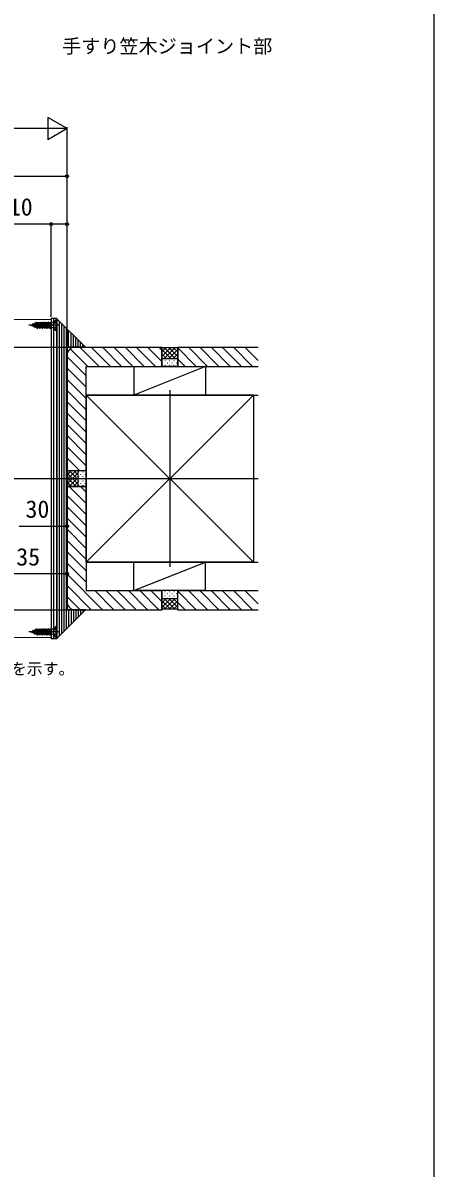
# Model space of a CAD drawing. Units: millimetres, scale not verified. Extents: x -875 to 875, y -1300 to 1294.
# Drawn here: x 617 to 875, y -145 to 575 of the extents above; entities that cross this region are included whole.
import ezdxf
from ezdxf.enums import TextEntityAlignment as Align

# ---------------------------------------------------------------- set-up
doc = ezdxf.new("R2010")
doc.units = ezdxf.units.MM
doc.header["$LTSCALE"] = 8
for name, color, linetype in [('0-1_USER1', 3, 'Continuous'), ('0-5_YKK_13', 4, 'Continuous'), ('0-7_YKK_D', 6, 'Continuous'), ('0-8_YKK_ZWAK', 7, 'Continuous'), ('0-9_YSS_K', 3, 'Continuous'), ('0-A_YSS_KE', 3, 'Continuous')]:
    doc.layers.add(name, color=color, linetype=linetype)
doc.layers.add('0-4_YKK_12', color=2, linetype='Continuous', lineweight=18)
doc.styles.add('ＭＳ ゴシック', font='')
doc.styles.get('ＭＳ ゴシック').set_extended_font_data('MS Gothic')

msp = doc.modelspace()

# ---------------------------------------------------------------- linework, layer by layer
at = {"layer": '0-4_YKK_12'}
for p, q in [((634.5, 388.85), (-175.5, 388.85)), ((634.5, 388.85), (634.5, 188.85)), ((634.5, 188.85), (-175.5, 188.85))]:
    msp.add_line(p, q, dxfattribs=at)
at = {"layer": '0-5_YKK_13'}
for p, q in [((638, 389.55), (634.5, 389.55)), ((634.5, 389.55), (634.5, 188.15)), ((636, 389.55), (636, 188.15)), ((638, 389.55), (638, 188.15)), ((638, 389.35), (638, 188.35)), ((639.5, 385.25), (620.505, 385.25)), ((622, 385.25), (623.024, 385.674)), ((622, 385.25), (623.803, 384.503)), ((622.59, 384.65), (622.32, 385.117)), ((622.69, 384.65), (622.59, 384.65)), ((622.69, 384.65), (622.836, 384.903)), ((623.024, 385.674), (623.385, 386.3)), ((623.803, 384.503), (623.024, 385.674)), ((623.485, 386.3), (623.385, 386.3)), ((623.688, 385.949), (623.485, 386.3)), ((624.28, 383.85), (623.485, 386.3)), ((623.688, 385.949), (624.582, 386.319)), ((624.492, 384.217), (623.688, 385.949)), ((624.18, 383.85), (623.803, 384.503)), ((624.28, 383.85), (624.492, 384.217)), ((624.492, 384.217), (625.437, 383.826)), ((624.582, 386.319), (624.975, 387)), ((625.437, 383.826), (624.582, 386.319)), ((625.77, 383.25), (624.975, 387)), ((625.075, 387), (624.975, 387)), ((625.87, 383.25), (625.075, 387)), ((625.297, 386.615), (625.075, 387)), ((625.297, 386.615), (625.561, 386.725)), ((625.297, 386.615), (626.173, 383.775)), ((625.77, 383.25), (625.437, 383.826)), ((626.262, 386.725), (625.561, 386.725)), ((625.87, 383.25), (625.77, 383.25)), ((625.87, 383.25), (626.173, 383.775)), ((627.057, 383.775), (626.173, 383.775)), ((626.262, 386.725), (626.565, 387.25)), ((627.057, 383.775), (626.262, 386.725)), ((626.565, 387.25), (627.36, 383.25)), ((626.665, 387.25), (626.565, 387.25)), ((626.968, 386.725), (626.665, 387.25)), ((627.46, 383.25), (626.665, 387.25)), ((626.968, 386.725), (627.763, 383.775)), ((627.852, 386.725), (626.968, 386.725)), ((627.36, 383.25), (627.057, 383.775)), ((627.46, 383.25), (627.36, 383.25)), ((627.46, 383.25), (627.763, 383.775)), ((628.647, 383.775), (627.763, 383.775)), ((627.852, 386.725), (628.155, 387.25)), ((628.647, 383.775), (627.852, 386.725)), ((628.255, 387.25), (628.155, 387.25)), ((628.95, 383.25), (628.155, 387.25)), ((628.558, 386.725), (628.255, 387.25)), ((628.255, 387.25), (629.05, 383.25)), ((628.558, 386.725), (629.353, 383.775)), ((629.442, 386.725), (628.558, 386.725)), ((628.95, 383.25), (628.647, 383.775)), ((629.05, 383.25), (628.95, 383.25)), ((629.05, 383.25), (629.353, 383.775)), ((630.237, 383.775), (629.353, 383.775)), ((629.442, 386.725), (629.745, 387.25)), ((630.237, 383.775), (629.442, 386.725)), ((629.845, 387.25), (629.745, 387.25)), ((630.54, 383.25), (629.745, 387.25)), ((630.148, 386.725), (629.845, 387.25)), ((629.845, 387.25), (630.64, 383.25)), ((631.032, 386.725), (630.148, 386.725)), ((630.148, 386.725), (630.943, 383.775)), ((630.54, 383.25), (630.237, 383.775)), ((630.64, 383.25), (630.54, 383.25)), ((630.64, 383.25), (630.943, 383.775)), ((630.943, 383.775), (631.827, 383.775)), ((631.032, 386.725), (631.335, 387.25)), ((631.827, 383.775), (631.032, 386.725)), ((632.13, 383.25), (631.335, 387.25)), ((631.435, 387.25), (631.335, 387.25)), ((631.738, 386.725), (631.435, 387.25)), ((631.435, 387.25), (632.23, 383.25)), ((631.738, 386.725), (632.533, 383.775)), ((632.622, 386.725), (631.738, 386.725)), ((632.13, 383.25), (631.827, 383.775)), ((632.23, 383.25), (632.13, 383.25)), ((632.23, 383.25), (632.533, 383.775)), ((632.533, 383.775), (633.417, 383.775)), ((632.622, 386.725), (632.925, 387.25)), ((633.417, 383.775), (632.622, 386.725)), ((633.72, 383.25), (632.925, 387.25)), ((633.025, 387.25), (632.925, 387.25)), ((633.328, 386.725), (633.025, 387.25)), ((633.025, 387.25), (633.82, 383.25)), ((633.328, 386.725), (634.123, 383.775)), ((634.212, 386.725), (633.328, 386.725)), ((633.72, 383.25), (633.417, 383.775)), ((633.82, 383.25), (633.72, 383.25)), ((633.82, 383.25), (634.123, 383.775)), ((634.123, 383.775), (634.412, 383.775)), ((634.212, 386.725), (634.412, 387.072)), ((634.412, 385.98), (634.212, 386.725)), ((634.412, 387.072), (634.412, 383.615)), ((635.554, 386.885), (634.412, 386.885)), ((635.554, 383.615), (634.412, 383.615)), ((636.185, 386.395), (635.576, 385.25)), ((636, 387), (636, 383.5)), ((637.75, 381.75), (636.119, 383.38)), ((638, 387.3), (636.185, 386.395)), ((637.75, 381.75), (637.75, 388.75)), ((638, 381.75), (637.75, 381.75)), ((638, 381.75), (638, 388.75)), ((639.5, 387.85), (639.5, 189.85)), ((641, 386.35), (641, 191.35)), ((642.5, 384.85), (642.5, 192.85)), ((644, 383.35), (644, 194.35)), ((645.5, 371.35), (645.5, 381.85)), ((647, 371.35), (647, 380.35)), ((648.5, 371.35), (648.5, 378.85)), ((650, 371.35), (650, 377.35)), ((651.5, 371.35), (651.5, 375.85)), ((644.5, 371.35), (644.5, 206.35)), ((656, 371.35), (644.5, 371.35)), ((653, 371.35), (653, 374.35)), ((654.5, 371.35), (654.5, 372.85)), ((656, 206.35), (638, 188.35)), ((656, 206.35), (644.5, 206.35)), ((645.5, 206.35), (645.5, 195.85)), ((647, 206.35), (647, 197.35)), ((648.5, 206.35), (648.5, 198.85)), ((650, 206.35), (650, 200.35)), ((651.5, 206.35), (651.5, 201.85)), ((653, 206.35), (653, 203.35)), ((654.5, 206.35), (654.5, 204.85)), ((626.262, 193.925), (626.565, 194.45)), ((626.565, 194.45), (627.36, 190.45)), ((626.665, 194.45), (626.565, 194.45)), ((626.968, 193.925), (626.665, 194.45)), ((627.46, 190.45), (626.665, 194.45)), ((627.852, 193.925), (628.155, 194.45)), ((628.255, 194.45), (628.155, 194.45)), ((628.95, 190.45), (628.155, 194.45)), ((628.558, 193.925), (628.255, 194.45)), ((628.255, 194.45), (629.05, 190.45)), ((629.442, 193.925), (629.745, 194.45)), ((629.845, 194.45), (629.745, 194.45)), ((630.54, 190.45), (629.745, 194.45)), ((630.148, 193.925), (629.845, 194.45)), ((629.845, 194.45), (630.64, 190.45)), ((631.032, 193.925), (631.335, 194.45)), ((632.13, 190.45), (631.335, 194.45)), ((631.435, 194.45), (631.335, 194.45)), ((631.738, 193.925), (631.435, 194.45)), ((631.435, 194.45), (632.23, 190.45)), ((632.622, 193.925), (632.925, 194.45)), ((633.72, 190.45), (632.925, 194.45)), ((633.025, 194.45), (632.925, 194.45)), ((633.328, 193.925), (633.025, 194.45)), ((633.025, 194.45), (633.82, 190.45)), ((638, 194.5), (636.185, 193.595)), ((637.75, 188.95), (637.75, 195.95)), ((638, 188.95), (638, 195.95)), ((639.5, 192.45), (620.505, 192.45)), ((622, 192.45), (623.024, 192.874)), ((622, 192.45), (623.803, 191.703)), ((622.59, 191.85), (622.32, 192.317)), ((622.69, 191.85), (622.59, 191.85)), ((622.69, 191.85), (622.836, 192.103)), ((623.024, 192.874), (623.385, 193.5)), ((623.803, 191.703), (623.024, 192.874)), ((623.485, 193.5), (623.385, 193.5)), ((623.688, 193.149), (623.485, 193.5)), ((624.28, 191.05), (623.485, 193.5)), ((623.688, 193.149), (624.582, 193.519)), ((624.492, 191.417), (623.688, 193.149)), ((624.18, 191.05), (623.803, 191.703)), ((624.28, 191.05), (624.492, 191.417)), ((624.492, 191.417), (625.437, 191.026)), ((624.582, 193.519), (624.975, 194.2)), ((625.437, 191.026), (624.582, 193.519)), ((625.77, 190.45), (624.975, 194.2)), ((625.075, 194.2), (624.975, 194.2)), ((625.87, 190.45), (625.075, 194.2)), ((625.297, 193.815), (625.075, 194.2)), ((625.297, 193.815), (625.561, 193.925)), ((625.297, 193.815), (626.173, 190.975)), ((625.77, 190.45), (625.437, 191.026)), ((626.262, 193.925), (625.561, 193.925)), ((625.87, 190.45), (625.77, 190.45)), ((625.87, 190.45), (626.173, 190.975)), ((627.057, 190.975), (626.173, 190.975)), ((627.057, 190.975), (626.262, 193.925)), ((626.968, 193.925), (627.763, 190.975)), ((627.852, 193.925), (626.968, 193.925)), ((627.36, 190.45), (627.057, 190.975)), ((627.46, 190.45), (627.36, 190.45)), ((627.46, 190.45), (627.763, 190.975)), ((628.647, 190.975), (627.763, 190.975)), ((628.647, 190.975), (627.852, 193.925)), ((628.558, 193.925), (629.353, 190.975)), ((629.442, 193.925), (628.558, 193.925)), ((628.95, 190.45), (628.647, 190.975)), ((629.05, 190.45), (628.95, 190.45)), ((629.05, 190.45), (629.353, 190.975)), ((630.237, 190.975), (629.353, 190.975)), ((630.237, 190.975), (629.442, 193.925)), ((631.032, 193.925), (630.148, 193.925)), ((630.148, 193.925), (630.943, 190.975)), ((630.54, 190.45), (630.237, 190.975)), ((630.64, 190.45), (630.54, 190.45)), ((630.64, 190.45), (630.943, 190.975)), ((630.943, 190.975), (631.827, 190.975)), ((631.827, 190.975), (631.032, 193.925)), ((631.738, 193.925), (632.533, 190.975)), ((632.622, 193.925), (631.738, 193.925)), ((632.13, 190.45), (631.827, 190.975)), ((632.23, 190.45), (632.13, 190.45)), ((632.23, 190.45), (632.533, 190.975)), ((632.533, 190.975), (633.417, 190.975)), ((633.417, 190.975), (632.622, 193.925)), ((633.328, 193.925), (634.123, 190.975)), ((634.212, 193.925), (633.328, 193.925)), ((633.72, 190.45), (633.417, 190.975)), ((633.82, 190.45), (633.72, 190.45)), ((633.82, 190.45), (634.123, 190.975)), ((634.123, 190.975), (634.412, 190.975)), ((634.212, 193.925), (634.412, 194.272)), ((634.412, 193.18), (634.212, 193.925)), ((634.412, 194.272), (634.412, 190.815)), ((635.554, 194.085), (634.412, 194.085)), ((635.554, 190.815), (634.412, 190.815)), ((638, 188.15), (634.5, 188.15)), ((636.185, 193.595), (635.576, 192.45)), ((636, 194.2), (636, 190.7)), ((637.75, 188.95), (636.119, 190.58)), ((638, 188.95), (637.75, 188.95))]:
    msp.add_line(p, q, dxfattribs=at)
for points in [[(638, 188.35), (638, 389.35), (656, 371.35)], [(624.28, 383.85), (624.18, 383.85), (623.385, 386.3)], [(638, 383.2), (636.185, 384.105), (635.576, 385.25)], [(638, 388.75), (637.75, 388.75), (636.119, 387.119)], [(638, 195.95), (637.75, 195.95), (636.119, 194.319)], [(624.28, 191.05), (624.18, 191.05), (623.385, 193.5)], [(638, 190.4), (636.185, 191.305), (635.576, 192.45)]]:
    msp.add_lwpolyline(points, dxfattribs=at)
for centre, start, end in [((635.554, 387.685), 270, 315), ((635.554, 382.815), 45, 90), ((635.554, 194.885), 270, 315), ((635.554, 190.015), 45, 90)]:
    msp.add_arc(centre, 0.8, start, end, dxfattribs=at)
at = {"layer": '0-7_YKK_D'}
for p, q in [((644.5, 508.85), (632.376, 515.85)), ((632.376, 515.85), (632.376, 501.85)), ((630.5, 508.85), (-171.5, 508.85)), ((644.5, 508.85), (620.251, 508.85)), ((644.5, 508.85), (632.376, 501.85)), ((644.5, 372.35), (644.5, 509.85)), ((529.5, 478.85), (644.5, 478.85)), ((644.5, 372.35), (644.5, 479.85)), ((634.5, 390.55), (634.5, 449.85)), ((644.5, 372.35), (644.5, 449.85)), ((644.5, 282.85), (644.5, 227.85)), ((644.5, 282.85), (644.5, 257.85)), ((614.5, 258.85), (644.5, 258.85)), ((644.5, 228.85), (609.5, 228.85))]:
    msp.add_line(p, q, dxfattribs=at)
msp.add_lwpolyline([(644.5, 448.85), (634.5, 448.85), (608.25, 448.85)], dxfattribs=at)
for centre in [(644.5, 478.85), (634.5, 448.85), (644.5, 448.85), (644.5, 258.85), (644.5, 228.85)]:
    msp.add_circle(centre, 0.875, dxfattribs=at)
at = {"layer": '0-8_YKK_ZWAK'}
msp.add_lwpolyline([(-875, -1300), (875, -1300), (875, 1250)], dxfattribs=at)
at = {"layer": '0-9_YSS_K'}
for p, q in [((-185.5, 371.35), (649.5, 371.35)), ((657.546, 359.35), (646.527, 370.37)), ((649.5, 371.35), (704, 371.35)), ((664.618, 359.35), (652.618, 371.35)), ((671.689, 359.35), (659.689, 371.35)), ((678.76, 359.35), (666.76, 371.35)), ((685.831, 359.35), (673.831, 371.35)), ((692.902, 359.35), (680.902, 371.35)), ((699.973, 359.35), (687.973, 371.35)), ((704, 362.394), (695.044, 371.35)), ((704, 369.465), (702.115, 371.35)), ((704, 371.35), (704.3, 371.05)), ((704, 371.35), (704, 359.35)), ((709.386, 371.05), (704, 365.663)), ((706.558, 371.05), (704, 368.492)), ((709.657, 364.35), (704, 370.007)), ((713.7, 371.05), (704.3, 371.05)), ((712.215, 371.05), (705.515, 364.35)), ((712.485, 364.35), (705.785, 371.05)), ((714, 370.007), (708.343, 364.35)), ((714, 365.663), (708.614, 371.05)), ((714, 368.492), (711.442, 371.05)), ((714, 371.35), (713.7, 371.05)), ((714, 359.35), (714, 371.35)), ((714, 371.35), (764.5, 371.35)), ((725.694, 359.35), (714, 371.043)), ((732.765, 359.35), (720.765, 371.35)), ((739.836, 359.35), (727.836, 371.35)), ((746.907, 359.35), (734.907, 371.35)), ((753.978, 359.35), (741.978, 371.35)), ((761.049, 359.35), (749.049, 371.35)), ((764.5, 362.97), (756.12, 371.35)), ((644.5, 293.85), (644.5, 366.35)), ((656.5, 353.325), (644.5, 365.325)), ((706.828, 364.35), (704, 367.178)), ((704, 364.35), (714, 364.35)), ((704.757, 364.249), (704.557, 364.249)), ((704.757, 361.421), (704.557, 361.421)), ((706.172, 362.835), (705.972, 362.835)), ((706.172, 360.007), (705.972, 360.007)), ((707.586, 364.249), (707.386, 364.249)), ((707.586, 361.421), (707.386, 361.421)), ((709, 362.835), (708.8, 362.835)), ((709, 360.007), (708.8, 360.007)), ((710.414, 364.249), (710.214, 364.249)), ((710.414, 361.421), (710.214, 361.421)), ((714, 367.178), (711.172, 364.35)), ((711.828, 362.835), (711.628, 362.835)), ((711.828, 360.007), (711.628, 360.007)), ((713.243, 364.249), (713.043, 364.249)), ((713.243, 361.421), (713.043, 361.421)), ((718.623, 359.35), (714, 363.972)), ((656.5, 346.254), (644.5, 358.254)), ((656.5, 359.35), (704, 359.35)), ((656.5, 293.85), (656.5, 359.35)), ((686.5, 359.35), (686.5, 341.35)), ((731.5, 359.35), (686.5, 341.35)), ((714, 359.35), (764.5, 359.35)), ((656.5, 339.183), (644.5, 351.183)), ((656.5, 332.112), (644.5, 344.112)), ((656.5, 341.35), (656.5, 236.35)), ((761.5, 341.35), (656.5, 341.35)), ((656.5, 341.35), (761.5, 236.35)), ((656.5, 236.35), (761.5, 341.35)), ((686.5, 341.35), (731.5, 341.35)), ((709, 344.35), (709, 233.35)), ((656.5, 325.041), (644.5, 337.041)), ((656.5, 317.97), (644.5, 329.97)), ((656.5, 310.899), (644.5, 322.899)), ((656.5, 303.828), (644.5, 315.828)), ((656.5, 296.757), (644.5, 308.757)), ((652.336, 293.85), (644.5, 301.685)), ((-355.5, 288.85), (764.5, 288.85)), ((645.265, 293.85), (644.5, 294.614)), ((644.5, 293.85), (644.8, 293.55)), ((644.5, 293.85), (656.5, 293.85)), ((650.186, 293.85), (644.8, 288.463)), ((647.358, 293.85), (644.8, 291.292)), ((644.8, 293.55), (644.8, 284.15)), ((651.5, 292.335), (644.8, 285.635)), ((644.8, 292.064), (651.5, 285.364)), ((644.8, 289.236), (650.186, 283.85)), ((645.843, 293.85), (651.5, 288.193)), ((651.5, 289.507), (645.843, 283.85)), ((648.672, 293.85), (651.5, 291.021)), ((651.5, 283.85), (651.5, 293.85)), ((651.601, 293.092), (651.601, 292.892)), ((651.601, 290.264), (651.601, 290.064)), ((653.015, 291.678), (653.015, 291.478)), ((653.015, 288.85), (653.015, 288.65)), ((654.429, 293.092), (654.429, 292.892)), ((654.429, 290.264), (654.429, 290.064)), ((655.843, 291.678), (655.843, 291.478)), ((655.843, 288.85), (655.843, 288.65)), ((644.5, 283.85), (644.8, 284.15)), ((644.5, 283.85), (656.5, 283.85)), ((644.5, 283.85), (644.5, 211.35)), ((644.8, 286.408), (647.358, 283.85)), ((656.5, 273.208), (645.858, 283.85)), ((651.5, 286.678), (648.672, 283.85)), ((651.601, 287.435), (651.601, 287.235)), ((651.601, 284.607), (651.601, 284.407)), ((656.5, 280.279), (652.929, 283.85)), ((653.015, 286.021), (653.015, 285.821)), ((654.429, 287.435), (654.429, 287.235)), ((654.429, 284.607), (654.429, 284.407)), ((655.843, 286.021), (655.843, 285.821)), ((656.5, 283.85), (656.5, 218.35)), ((656.5, 266.136), (644.5, 278.136)), ((656.5, 259.065), (644.5, 271.065)), ((656.5, 251.994), (644.5, 263.994)), ((656.5, 244.923), (644.5, 256.923)), ((656.5, 237.852), (644.5, 249.852)), ((656.5, 230.781), (644.5, 242.781)), ((656.5, 223.71), (644.5, 235.71)), ((731.5, 236.35), (686.5, 236.35)), ((686.5, 218.35), (731.5, 236.35)), ((731.5, 218.35), (731.5, 236.35)), ((666.789, 206.35), (644.5, 228.639)), ((659.718, 206.35), (644.5, 221.568)), ((656.5, 218.35), (704, 218.35)), ((673.86, 206.35), (661.86, 218.35)), ((680.931, 206.35), (668.931, 218.35)), ((688.003, 206.35), (676.003, 218.35)), ((695.074, 206.35), (683.074, 218.35)), ((702.145, 206.35), (690.145, 218.35)), ((704, 211.565), (697.216, 218.35)), ((704, 206.35), (704, 218.35)), ((704.757, 216.279), (704.557, 216.279)), ((706.172, 217.693), (705.972, 217.693)), ((707.586, 216.279), (707.386, 216.279)), ((709, 217.693), (708.8, 217.693)), ((710.414, 216.279), (710.214, 216.279)), ((711.828, 217.693), (711.628, 217.693)), ((713.243, 216.279), (713.043, 216.279)), ((714, 206.35), (714, 218.35)), ((714, 218.35), (764.5, 218.35)), ((725.694, 206.35), (714, 218.043)), ((732.765, 206.35), (720.765, 218.35)), ((739.836, 206.35), (727.836, 218.35)), ((746.907, 206.35), (734.907, 218.35)), ((753.978, 206.35), (741.978, 218.35)), ((761.049, 206.35), (749.049, 218.35)), ((764.5, 209.97), (756.12, 218.35)), ((652.647, 206.35), (644.5, 214.497)), ((706.828, 213.35), (704, 210.521)), ((709.657, 213.35), (704, 207.693)), ((704, 213.35), (714, 213.35)), ((709.386, 206.65), (704, 212.036)), ((706.558, 206.65), (704, 209.208)), ((704.757, 213.45), (704.557, 213.45)), ((712.215, 206.65), (705.515, 213.35)), ((712.485, 213.35), (705.785, 206.65)), ((706.172, 214.864), (705.972, 214.864)), ((707.586, 213.45), (707.386, 213.45)), ((714, 207.693), (708.343, 213.35)), ((714, 212.036), (708.614, 206.65)), ((709, 214.864), (708.8, 214.864)), ((710.414, 213.45), (710.214, 213.45)), ((714, 210.521), (711.172, 213.35)), ((714, 209.208), (711.442, 206.65)), ((711.828, 214.864), (711.628, 214.864)), ((713.243, 213.45), (713.043, 213.45)), ((718.623, 206.35), (714, 210.972)), ((-185.5, 206.35), (649.5, 206.35)), ((649.5, 206.35), (704, 206.35)), ((704, 206.35), (704.3, 206.65)), ((713.7, 206.65), (704.3, 206.65)), ((714, 206.35), (713.7, 206.65)), ((714, 206.35), (764.5, 206.35))]:
    msp.add_line(p, q, dxfattribs=at)
for points in [[(714, 371.35), (714, 359.35), (704, 359.35), (704, 371.35)], [(686.5, 359.35), (731.5, 359.35), (731.5, 341.35)], [(761.5, 341.35), (761.5, 236.35), (656.5, 236.35)], [(644.5, 293.85), (656.5, 293.85), (656.5, 283.85), (644.5, 283.85)], [(731.5, 218.35), (686.5, 218.35), (686.5, 236.35)], [(714, 206.35), (714, 218.35), (704, 218.35), (704, 206.35)]]:
    msp.add_lwpolyline(points, dxfattribs=at)
for centre, start, end in [((649.5, 366.35), 90, 180), ((649.5, 211.35), 180, 270)]:
    msp.add_arc(centre, 5, start, end, dxfattribs=at)
at = {"layer": '0-A_YSS_KE'}
msp.add_line((656.5, 236.35), (764.5, 236.35), dxfattribs=at)
msp.add_lwpolyline([(656.5, 236.35), (656.5, 341.35), (764.5, 341.35)], dxfattribs=at)

# ---------------------------------------------------------------- texts
at = {"layer": '0-1_USER1', "style": 'ＭＳ ゴシック'}
for s, height, p in [('手すり笠木ジョイント部', 8.798, (641.409, 553.591)), ('本図は笠木幅K＝200（躯体厚＝165）、見付60㎜を示す。', 7.331, (394.318, 163.364))]:
    msp.add_text(s, height=height, dxfattribs=at).set_placement(p, align=Align.BOTTOM_LEFT)
at = {"layer": '0-7_YKK_D', "style": 'ＭＳ ゴシック'}
for s, p in [('10', (607.949, 450.85)), ('30', (618.42, 260.85)), ('35', (612.619, 230.85))]:
    msp.add_text(s, height=11, dxfattribs=at).set_placement(p, align=Align.BOTTOM_LEFT)

doc.saveas('drawing.dxf')
